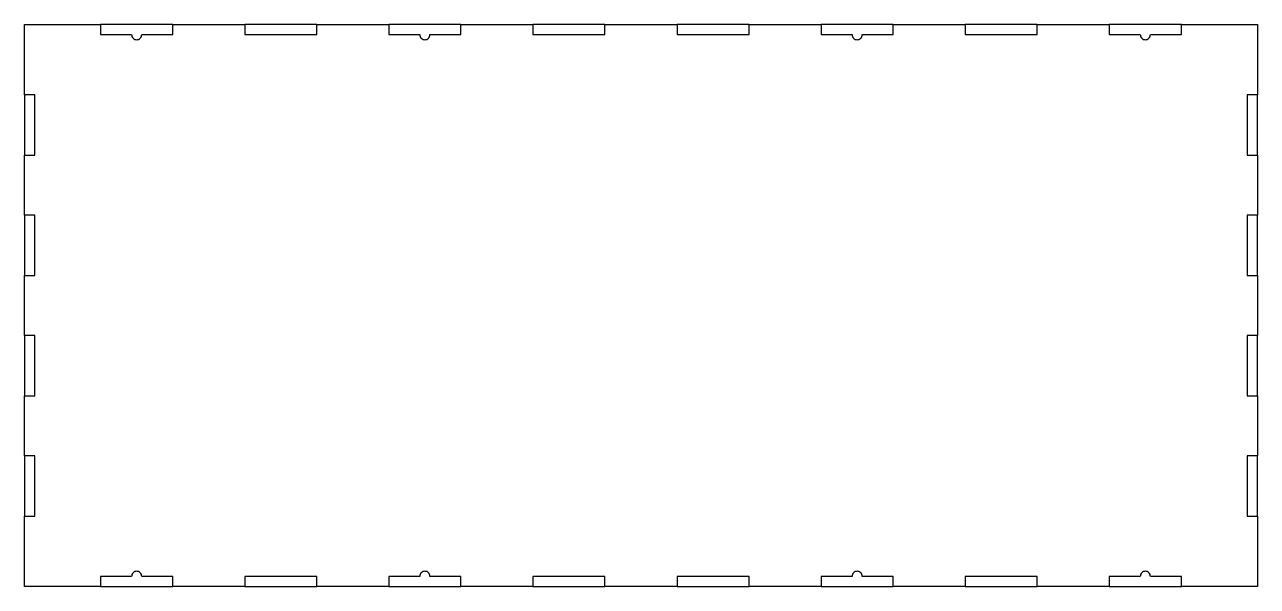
# Model space of a CAD drawing. Extents: x 2.5 to 93.5, y 3.3 to 44.7.
import ezdxf

# ---------------------------------------------------------------- set-up
doc = ezdxf.new("R2010")
doc.units = 0
doc.layers.add('DOVES', color=1, linetype='CONTINUOUS')
doc.layers.add('THROUGH_CUT', color=18, linetype='CONTINUOUS')

msp = doc.modelspace()

# ---------------------------------------------------------------- linework, layer by layer
at = {"layer": 'DOVES'}
for points in [[(13.433, 44.74), (8.115, 44.74)], [(24.069, 44.74), (18.751, 44.74)], [(34.705, 44.74), (29.387, 44.74)], [(45.341, 44.74), (40.023, 44.74)], [(55.977, 44.74), (50.659, 44.74)], [(66.613, 44.74), (61.295, 44.74)], [(77.249, 44.74), (71.931, 44.74)], [(87.885, 44.74), (82.567, 44.74)], [(2.507, 39.555), (2.507, 35.111)], [(93.493, 35.111), (93.493, 39.556)], [(2.507, 30.667), (2.507, 26.222)], [(93.493, 26.222), (93.493, 30.667)], [(2.507, 21.778), (2.507, 17.333)], [(93.493, 17.333), (93.493, 21.778)], [(2.507, 12.889), (2.507, 8.444)], [(93.493, 8.444), (93.493, 12.889)], [(8.115, 3.26), (13.433, 3.26)], [(18.751, 3.26), (24.069, 3.26)], [(29.387, 3.26), (34.705, 3.26)], [(40.023, 3.26), (45.341, 3.26)], [(50.659, 3.26), (55.977, 3.26)], [(61.295, 3.26), (66.613, 3.26)], [(71.931, 3.26), (77.249, 3.26)], [(82.567, 3.26), (87.885, 3.26)]]:
    msp.add_lwpolyline(points, dxfattribs=at)
at = {"layer": 'THROUGH_CUT'}
msp.add_lwpolyline([(2.507, 3.26), (2.507, 8.444), (3.247, 8.444), (3.247, 12.889), (2.507, 12.889), (2.507, 17.333), (3.247, 17.333), (3.247, 21.778), (2.507, 21.778), (2.507, 26.222), (3.247, 26.222), (3.247, 30.667), (2.507, 30.667), (2.507, 35.111), (3.247, 35.111), (3.247, 39.555), (2.507, 39.555), (2.507, 44.74), (8.115, 44.74), (8.115, 44), (10.399, 44, 0.414214), (10.774, 43.625, 0.414214), (11.149, 44), (13.433, 44), (13.433, 44.74), (18.751, 44.74), (18.751, 44), (24.069, 44), (24.069, 44.74), (29.387, 44.74), (29.387, 44), (31.671, 44, 0.414214), (32.046, 43.625, 0.414214), (32.421, 44), (34.705, 44), (34.705, 44.74), (40.023, 44.74), (40.023, 44), (45.341, 44), (45.341, 44.74), (50.659, 44.74), (50.659, 44), (55.977, 44), (55.977, 44.74), (61.295, 44.74), (61.295, 44), (63.579, 44, 0.414214), (63.954, 43.625, 0.414214), (64.329, 44), (66.613, 44), (66.613, 44.74), (71.931, 44.74), (71.931, 44), (77.249, 44), (77.249, 44.74), (82.567, 44.74), (82.567, 44), (84.851, 44, 0.414214), (85.226, 43.625, 0.414214), (85.601, 44), (87.885, 44), (87.885, 44.74), (93.493, 44.74), (93.493, 39.556), (92.753, 39.556), (92.753, 35.111), (93.493, 35.111), (93.493, 30.667), (92.753, 30.667), (92.753, 26.222), (93.493, 26.222), (93.493, 21.778), (92.753, 21.778), (92.753, 17.333), (93.493, 17.333), (93.493, 12.889), (92.753, 12.889), (92.753, 8.444), (93.493, 8.444), (93.493, 3.26), (87.885, 3.26), (87.885, 4), (85.601, 4, 0.414214), (85.226, 4.375, 0.414214), (84.851, 4), (82.567, 4), (82.567, 3.26), (77.249, 3.26), (77.249, 4), (71.931, 4), (71.931, 3.26), (66.613, 3.26), (66.613, 4), (64.329, 4, 0.414214), (63.954, 4.375, 0.414214), (63.579, 4), (61.295, 4), (61.295, 3.26), (55.977, 3.26), (55.977, 4), (50.659, 4), (50.659, 3.26), (45.341, 3.26), (45.341, 4), (40.023, 4), (40.023, 3.26), (34.705, 3.26), (34.705, 4), (32.421, 4, 0.414214), (32.046, 4.375, 0.414214), (31.671, 4), (29.387, 4), (29.387, 3.26), (24.069, 3.26), (24.069, 4), (18.751, 4), (18.751, 3.26), (13.433, 3.26), (13.433, 4), (11.149, 4, 0.414214), (10.774, 4.375, 0.414214), (10.399, 4), (8.115, 4), (8.115, 3.26)], format="xyb", close=True, dxfattribs=at)

doc.saveas('drawing.dxf')
